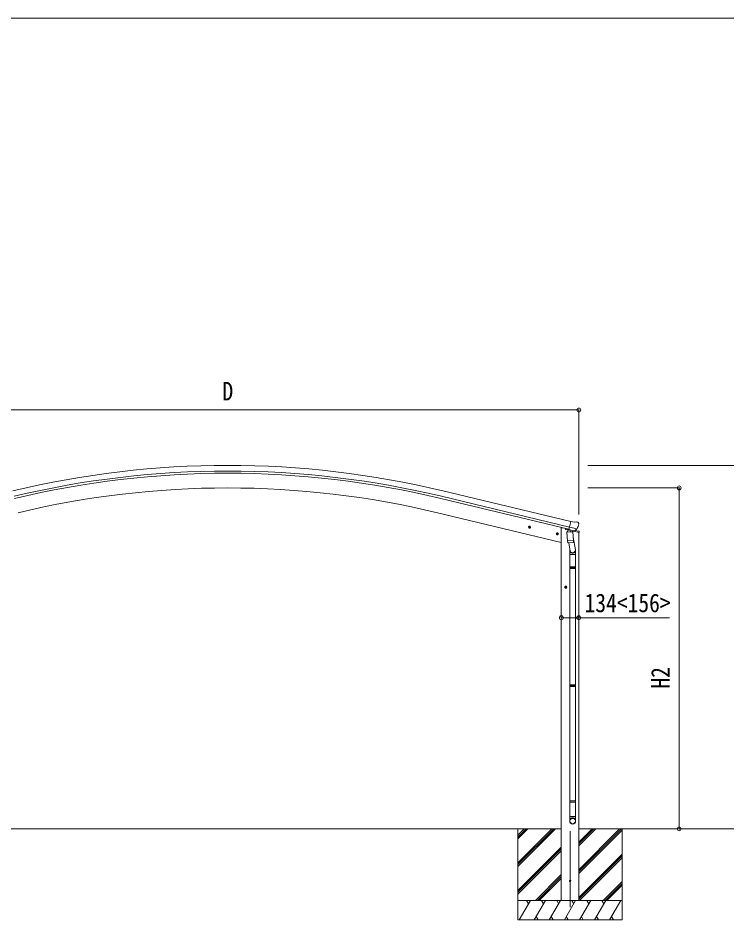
# Model space of a CAD drawing. Units: millimetres at full size, sheet at 1:30; details may follow other scales. Extents: x -8385 to 8479, y -5853 to 5787.
# Drawn here: x -5454 to -9, y -1141 to 5787 of the extents above; entities that cross this region are included whole.
import ezdxf
from ezdxf.enums import TextEntityAlignment as Align

# ---------------------------------------------------------------- set-up
doc = ezdxf.new("R2010")
doc.units = ezdxf.units.MM
doc.header["$LTSCALE"] = 30
doc.header["$PDMODE"] = 32
doc.header["$PDSIZE"] = 30
for name, color, linetype, lineweight in [('0-0_0', 7, 'Continuous', 9), ('0-1_本体', 4, 'Continuous', 9), ('0-2_部品', 7, 'Continuous', 9), ('0-8_PARTS2', 2, 'Continuous', 9), ('0-A_寸法', 6, 'Continuous', 9), ('F-0_240', 7, 'Continuous', 9)]:
    doc.layers.add(name, color=color, linetype=linetype, lineweight=lineweight)
doc.styles.add('ＭＳ ゴシック', font='')
doc.styles.get('ＭＳ ゴシック').set_extended_font_data('MS Gothic')

msp = doc.modelspace()

# ---------------------------------------------------------------- linework, layer by layer
at = {"layer": '0-0_0'}
for p, q in [((-6404.57, -441.03), (-1281.75, -441.03)), ((-1614.75, -441.03), (-1614.75, -1141.03)), ((-1614.75, -701.76), (-1354.02, -441.03)), ((-1614.75, -715.9), (-1339.88, -441.03)), ((-1614.75, -730.04), (-1325.74, -441.03)), ((-1614.75, -517.91), (-1537.87, -441.03)), ((-1614.75, -503.77), (-1552.02, -441.03)), ((-1614.75, -489.63), (-1566.15, -441.03)), ((-1147.75, -441.03), (-726.59, -441.03)), ((-1147.75, -755.26), (-833.52, -441.03)), ((-1147.75, -769.4), (-819.38, -441.03)), ((-1147.75, -571.41), (-1017.37, -441.03)), ((-1147.75, -557.27), (-1031.52, -441.03)), ((-1147.75, -543.13), (-1045.66, -441.03)), ((-1147.75, -783.54), (-814.75, -450.55)), ((-814.75, -441.03), (-814.75, -1141.03)), ((-1614.75, -913.89), (-1281.75, -580.89)), ((-1614.75, -928.03), (-1281.75, -595.03)), ((-1614.75, -942.18), (-1281.75, -609.18)), ((-1147.75, -967.39), (-814.75, -634.39)), ((-1147.75, -981.53), (-814.75, -648.53)), ((-1143.11, -991.03), (-814.75, -662.68)), ((-1479.76, -991.03), (-1281.75, -793.02)), ((-1465.62, -991.03), (-1281.75, -807.17)), ((-1451.48, -991.03), (-1281.75, -821.31)), ((-959.26, -991.03), (-814.75, -846.52)), ((-945.12, -991.03), (-814.75, -860.67)), ((-930.98, -991.03), (-814.75, -874.81)), ((-814.75, -991.03), (-1614.75, -991.03)), ((-1604.47, -1141.03), (-1517.86, -991.03)), ((-1532.86, -1017.01), (-1547.86, -991.03)), ((-1489, -1141.03), (-1402.39, -991.03)), ((-1417.39, -1017.01), (-1432.4, -991.03)), ((-1373.53, -1141.03), (-1286.92, -991.03)), ((-1301.92, -1017.01), (-1316.93, -991.03)), ((-1281.75, -991.03), (-1147.75, -991.03)), ((-1258.06, -1141.03), (-1171.45, -991.03)), ((-1186.45, -1017.01), (-1201.46, -991.03)), ((-1142.59, -1141.03), (-1055.98, -991.03)), ((-1070.98, -1017.01), (-1085.98, -991.03)), ((-1027.12, -1141.03), (-940.51, -991.03)), ((-970.51, -991.03), (-955.51, -1017.01)), ((-911.65, -1141.03), (-825.04, -991.03)), ((-1614.75, -1141.03), (-814.75, -1141.03)), ((-1474, -1115.05), (-1459, -1141.03)), ((-1358.53, -1115.05), (-1343.53, -1141.03)), ((-1243.06, -1115.05), (-1228.06, -1141.03)), ((-1127.59, -1115.05), (-1112.59, -1141.03)), ((-1012.12, -1115.05), (-997.12, -1141.03)), ((-896.65, -1115.05), (-881.65, -1141.03))]:
    msp.add_line(p, q, dxfattribs=at)
at = {"layer": '0-1_本体'}
for p, q in [((-2191.81, 2155.34), (-1208.56, 1919.29)), ((-2205.81, 2097), (-1222.57, 1860.95)), ((-2201.88, 2113.37), (-1218.64, 1877.31)), ((-1281.36, 1758.85), (-2232.19, 1987.12)), ((-1281.36, 1871.97), (-1268.48, 1871.97)), ((-1281.36, 1871.97), (-1281.36, -991.03)), ((-1147.36, 1835.69), (-1147.36, -991.03))]:
    msp.add_line(p, q, dxfattribs=at)
for radius in [7073, 7029.83, 7013, 6900]:
    msp.add_arc((-3842.96, -4722.23), radius, 76.5, 103.5, dxfattribs=at)
at = {"layer": '0-2_部品'}
for p, q in [((-1535.83, 1879.07), (-1516.39, 1874.4)), ((-1528.24, 1883.93), (-1533.41, 1878.49)), ((-1528.44, 1867.01), (-1523.78, 1886.46)), ((-1520.94, 1882.18), (-1528.24, 1883.93)), ((-1523.98, 1869.54), (-1518.81, 1874.98)), ((-1518.81, 1874.98), (-1520.94, 1882.18)), ((-1160.97, 1863.01), (-1218.47, 1876.82)), ((-1181.97, 1914.63), (-1207.9, 1920.86)), ((-1181.97, 1914.63), (-1168.71, 1917.33)), ((-1154.23, 1914.14), (-1167.41, 1917.31)), ((-1151.13, 1911.89), (-1147.27, 1905.6)), ((-1146.91, 1903.32), (-1147.19, 1902.17)), ((-1321.91, 1827.71), (-1302.47, 1823.04)), ((-1314.32, 1832.57), (-1319.49, 1827.13)), ((-1314.52, 1815.65), (-1309.85, 1835.1)), ((-1307.02, 1830.82), (-1314.32, 1832.57)), ((-1310.06, 1818.18), (-1304.89, 1823.62)), ((-1304.89, 1823.62), (-1307.02, 1830.82)), ((-1249.44, 1867.4), (-1249.44, 1864.14)), ((-1227.38, 1854.9), (-1245.61, 1859.28)), ((-1238.04, 1837.46), (-1192.35, 1840.65)), ((-1233.37, 1770.62), (-1238.04, 1837.46)), ((-1223.62, 1859.22), (-1236.94, 1843.91)), ((-1236.94, 1843.91), (-1236.49, 1837.56)), ((-1222.68, 1859.29), (-1223.62, 1859.22)), ((-1219.6, 1856.82), (-1221.13, 1857.18)), ((-1182.89, 1848.01), (-1219.6, 1856.82)), ((-1213.65, 1854.99), (-1212.62, 1840.39)), ((-1185.44, 1846), (-1211.25, 1839.56)), ((-1194.13, 1843.83), (-1193.9, 1840.54)), ((-1192.35, 1840.65), (-1187.68, 1773.81)), ((-1180.53, 1847.53), (-1188.05, 1849.34)), ((-1144.89, 1835.1), (-1187.82, 1845.4)), ((-1184.73, 1847.78), (-1184.68, 1847.04)), ((-1181.36, 1847.64), (-1182.89, 1848.01)), ((-1177.82, 1848.1), (-1161.44, 1862.59)), ((-1174.12, 1851.37), (-1147.19, 1844.91)), ((-1144.89, 1841.99), (-1144.89, 1835.1)), ((-1233.37, 1770.62), (-1187.68, 1773.81)), ((-1233.35, 1770.62), (-1232.47, 1757.92)), ((-1188.66, 1759.21), (-1230.36, 1756.29)), ((-1224.93, 1756.67), (-1214.2, 1693.09)), ((-1189.41, 1798.58), (-1173.5, 1702.41)), ((-1186.82, 1761.35), (-1187.69, 1773.81)), ((-1187.22, 1759.99), (-1187.21, 1759.99)), ((-1217.35, 1699.9), (-1217.35, 1665.25)), ((-1217.35, 1665.25), (-1171.35, 1665.25)), ((-1215.35, 1665.25), (-1215.35, 1571.25)), ((-1173.35, 1665.25), (-1173.35, 1571.25)), ((-1171.35, 1665.25), (-1171.35, 1699.6)), ((-1217.35, 1569.25), (-1216.35, 1571.25)), ((-1217.35, 1569.25), (-1171.35, 1569.25)), ((-1217.35, 1569.25), (-1217.35, 1561.25)), ((-1217.35, 1561.25), (-1171.35, 1561.25)), ((-1217.35, 1561.25), (-1216.35, 1559.25)), ((-1216.35, 1571.25), (-1172.35, 1571.25)), ((-1216.35, 1559.25), (-1172.35, 1559.25)), ((-1215.35, 1559.25), (-1215.35, 664.91)), ((-1173.35, 1559.25), (-1173.35, 664.91)), ((-1171.35, 1569.25), (-1172.35, 1571.25)), ((-1257.56, 1415.38), (-1237.56, 1415.38)), ((-1251.31, 1421.88), (-1255.06, 1415.38)), ((-1243.8, 1421.88), (-1251.31, 1421.88)), ((-1247.56, 1405.38), (-1247.56, 1425.38)), ((-1240.05, 1415.38), (-1243.8, 1421.88)), ((-1243.8, 1408.88), (-1240.05, 1415.38)), ((-1217.35, 662.91), (-1216.35, 664.91)), ((-1217.35, 662.91), (-1171.35, 662.91)), ((-1217.35, 662.91), (-1217.35, 654.91)), ((-1217.35, 654.91), (-1171.35, 654.91)), ((-1217.35, 654.91), (-1216.35, 652.91)), ((-1216.35, 664.91), (-1172.35, 664.91)), ((-1216.35, 652.91), (-1172.35, 652.91)), ((-1215.35, 652.91), (-1215.35, -225.13)), ((-1173.35, 652.91), (-1173.35, -225.13)), ((-1171.35, 662.91), (-1172.35, 664.91)), ((-1217.35, -227.13), (-1216.35, -225.13)), ((-1217.35, -227.13), (-1171.35, -227.13)), ((-1217.35, -227.13), (-1217.35, -235.13)), ((-1217.35, -235.13), (-1171.35, -235.13)), ((-1217.35, -235.13), (-1216.35, -237.13)), ((-1216.35, -225.13), (-1172.35, -225.13)), ((-1216.35, -237.13), (-1172.35, -237.13)), ((-1215.35, -237.13), (-1215.35, -347.13)), ((-1173.35, -237.13), (-1173.35, -347.13)), ((-1171.35, -227.13), (-1172.35, -225.13)), ((-1217.35, -381.27), (-1217.35, -347.13)), ((-1217.35, -347.13), (-1171.35, -347.13)), ((-1171.35, -381.27), (-1171.35, -347.13))]:
    msp.add_line(p, q, dxfattribs=at)
for points in [[(-1533.41, 1878.49), (-1531.28, 1871.29), (-1523.98, 1869.54)], [(-1213.33, 1855.41), (-1223.05, 1857.74), (-1207.9, 1920.86)], [(-1319.49, 1827.13), (-1317.36, 1819.93), (-1310.06, 1818.18)], [(-1213.33, 1855.41), (-1213.09, 1855.26), (-1188.33, 1849.31), (-1188.05, 1849.34)], [(-1160.7, 1863.59), (-1161.28, 1862.74), (-1161.44, 1862.59)], [(-1171.35, 1569.25), (-1171.35, 1561.25), (-1172.35, 1559.25)], [(-1255.06, 1415.38), (-1251.31, 1408.88), (-1243.8, 1408.88)], [(-1171.35, 662.91), (-1171.35, 654.91), (-1172.35, 652.91)], [(-1171.35, -227.13), (-1171.35, -235.13), (-1172.35, -237.13)]]:
    msp.add_lwpolyline(points, dxfattribs=at)
for centre, radius in [((-1526.11, 1876.73), 8.5), ((-1526.11, 1876.73), 7.7), ((-1526.11, 1876.73), 6.5), ((-1312.19, 1825.37), 8.5), ((-1312.19, 1825.37), 7.7), ((-1312.19, 1825.37), 6.5), ((-1247.56, 1415.38), 8.5), ((-1247.56, 1415.38), 7.7), ((-1247.56, 1415.38), 6.5)]:
    msp.add_circle(centre, radius, dxfattribs=at)
at = {"layer": '0-2_部品', "color": 4}
msp.add_circle((-1214.36, -841.03), 5, dxfattribs=at)
at = {"layer": '0-2_部品'}
for centre, radius, start, end in [((-1168.11, 1914.39), 3, 76.5, 101.5), ((-1343.99, 1949.42), 202.4, 334.90875, 346.5), ((-1155.39, 1909.28), 5, 31.5, 76.5), ((-1244.44, 1864.14), 5, 180, 256.5), ((-1221.01, 1857.67), 0.5, 221.23754, 256.5), ((-1214.24, 1854.91), 0.604, 7.79405, 79.40158), ((-1211.6, 1840.53), 1.03, 188.03431, 289.96103), ((-1185.68, 1846.97), 1, 284, 4), ((-1184.23, 1847.81), 0.5, 76.5, 184), ((-1181.25, 1848.12), 0.5, 256.5, 291.76246), ((-1147.89, 1841.99), 3, 0, 76.5), ((-1230.5, 1758.29), 2, 190.53157, 274), ((-1188.8, 1761.2), 2, 274, 322.59038), ((-1188.76, 1761.17), 1.95, 322.52234, 4.95983), ((-1201.35, 1699.6), 30, 0, 2.54858)]:
    msp.add_arc(centre, radius, start, end, dxfattribs=at)
for centre, major_axis, ratio, start_param, end_param in [((-1149.83, 1904.03), (1.57, -2.57), 0.99628, 0.7835347, 1.5707963), ((-1179.83, 1850.46), (0.73, -2.92), 0.997631, 5.8041905, 5.8929484), ((-1179.86, 1850.58), (-2.63, 3.16), 0.650902, 2.1145521, 2.1873627), ((-1179.81, 1850.36), (0.73, -2.92), 0.997631, 5.965759, 6.7621801), ((-1194.35, 1699.9), (-23, 0), 0.996195, 6.0000678, 10.0103449), ((-1194.35, 1699.9), (-21, 0), 0.996195, 0.3319459, 3.3482706), ((-1194.35, -379.53), (23, 0), 0.996195, 6.2831853, 9.424778), ((-1194.35, -381.27), (23, 0), 0.996195, 6.2831853, 9.424778), ((-1194.35, -381.27), (0, -23.43), 0.981806, 4.712389, 7.8539816)]:
    msp.add_ellipse(centre, major_axis=major_axis, ratio=ratio, start_param=start_param, end_param=end_param, dxfattribs=at)
msp.add_ellipse((-1194.35, -381.27), major_axis=(-21, 0), ratio=0.996195, dxfattribs=at)
at = {"layer": '0-8_PARTS2'}
msp.add_line((-1214.36, -1041.97), (-1214.36, -458.02), dxfattribs=at)
at = {"layer": '0-A_寸法'}
for p, q in [((-6538.87, 2776.5), (-1146.86, 2776.5)), ((-1146.86, 2776.5), (-1146.86, 1974.16)), ((229.72, 2350.77), (-1076.71, 2350.77)), ((-376.25, 2177.77), (-1076.71, 2177.77)), ((-376.25, -441.03), (-376.25, 2177.77)), ((-1147.36, 1180.22), (-1281.36, 1180.22)), ((-449.91, 1180.22), (-1147.36, 1180.22)), ((-376.25, -441.03), (-770.5, -441.03)), ((229.72, -441.03), (-376.25, -441.03))]:
    msp.add_line(p, q, dxfattribs=at)
for p in [(-1146.86, 2776.5), (-376.25, 2177.77), (-1281.36, 1180.22), (-1147.36, 1180.22), (-376.25, -441.03)]:
    msp.add_point(p, dxfattribs=at)
at = {"layer": 'F-0_240', "color": 5}
msp.add_line((-8385.45, 5787.34), (8054.55, 5787.34), dxfattribs=at)

# ---------------------------------------------------------------- texts
at = {"layer": '0-A_寸法', "color": 7, "style": 'ＭＳ ゴシック', "width": 0.85}
for s, p in [('D', (-3884.11, 2806.5)), ('134<156>', (-1103.18, 1180.22))]:
    msp.add_text(s, height=143, dxfattribs=at).set_placement(p, align=Align.BOTTOM_LEFT)
msp.add_text('H2', height=143, rotation=90, dxfattribs=at).set_placement((-406.25, 635.87), align=Align.BOTTOM_LEFT)

doc.saveas('drawing.dxf')
